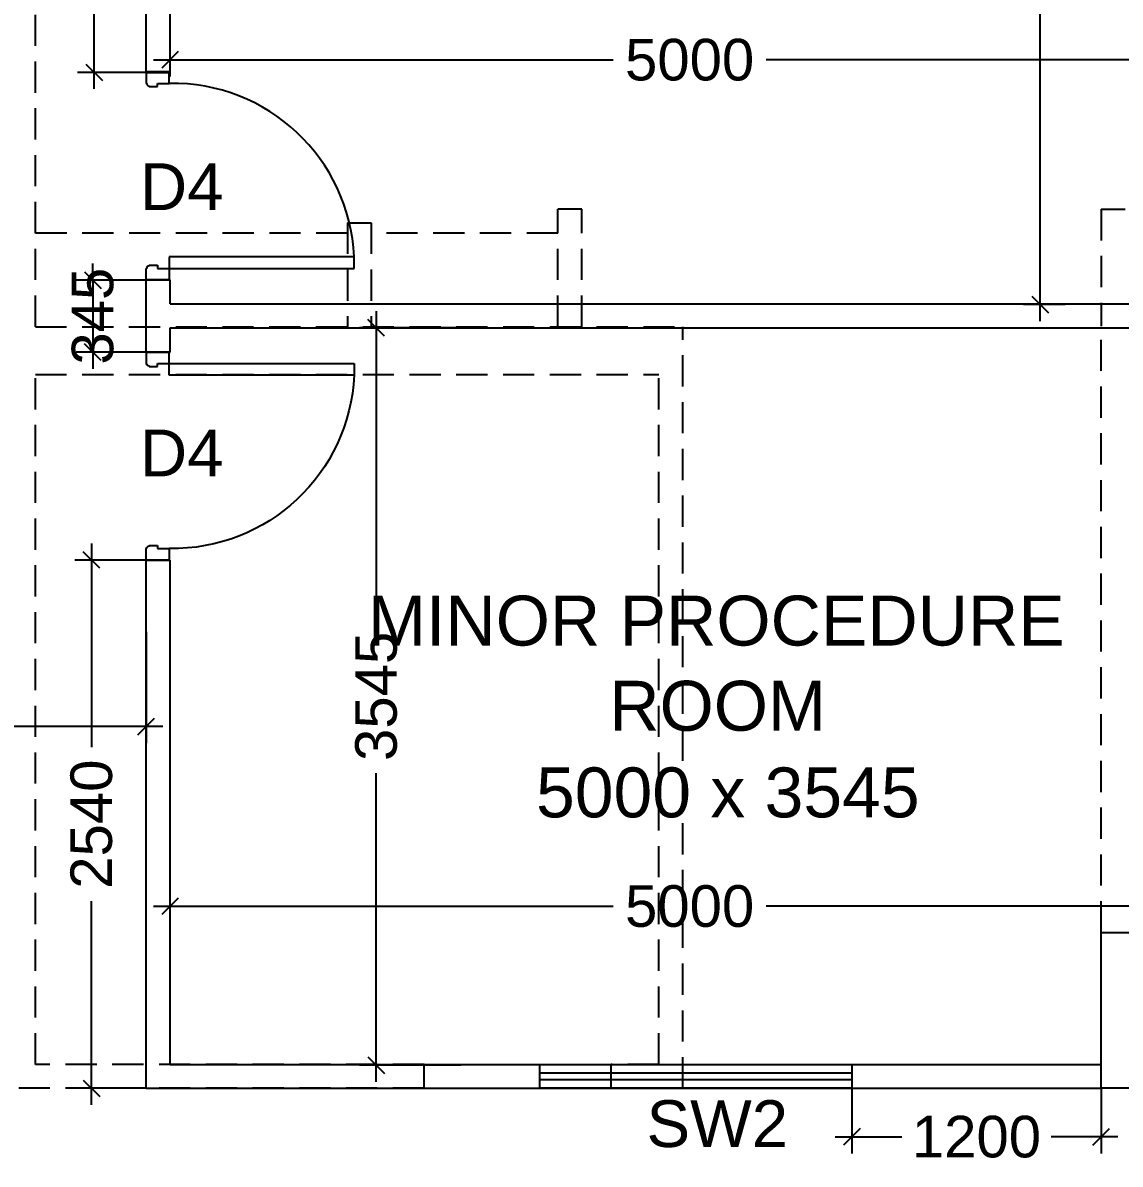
# Model space of a CAD drawing. Extents: x 6345096 to 6738923, y -6490958 to -6305885.
# Drawn here: x 6635861 to 6641141, y -6427323 to -6421835 of the extents above; entities that cross this region are included whole.
import ezdxf
from ezdxf.enums import TextEntityAlignment as Align

# ---------------------------------------------------------------- set-up
doc = ezdxf.new("R2010")
doc.units = 0
doc.header["$LTSCALE"] = 600
doc.header["$MEASUREMENT"] = 0
doc.header["$PDMODE"] = 35
doc.linetypes.add('HIDDEN', pattern=[0.375, 0.25, -0.125])
doc.layers.get('0').update_dxf_attribs({"linetype": 'CONTINUOUS'})
doc.layers.get('Defpoints').update_dxf_attribs({"linetype": 'CONTINUOUS'})
for name, color, linetype in [('DOOR', 32, 'CONTINUOUS'), ('HS', 251, 'CONTINUOUS'), ('joinery', 7, 'CONTINUOUS'), ('LA-column', 3, 'CONTINUOUS'), ('Room Dim', 1, 'CONTINUOUS'), ('T Wall', 8, 'CONTINUOUS'), ('TEXT', 6, 'CONTINUOUS'), ('Walls', 7, 'CONTINUOUS'), ('WIN', 151, 'CONTINUOUS'), ('Working Dim', 5, 'CONTINUOUS')]:
    doc.layers.add(name, color=color, linetype=linetype)
doc.styles.add('ari', font='arial.ttf')
doc.styles.add('ARIAL', font='arial.ttf')
doc.dimstyles.new('int. dim', dxfattribs={"dimtxt": 200, "dimasz": 80, "dimexe": 80, "dimexo": 0, "dimgap": 70, "dimtad": 0, "dimdec": 0, "dimzin": 12, "dimdsep": 46, "dimtxsty": 'ari', "dimblk": 'OBLIQUE', "dimcen": 2, "dimdle": 80, "dimclrd": 256, "dimclre": 256, "dimclrt": 6, "dimadec": 0, "dimazin": 0, "dimtfac": 1, "dimtdec": 0, "dimtix": 1, "dimtmove": 2, "dimatfit": 3, "dimfxl": 1, "dimtolj": 1, "dimtzin": 0, "dimlwd": -1, "dimlwe": -1, "dimarcsym": 0})

# ---------------------------------------------------------------- blocks, each defined once
blk = doc.blocks.new('1000')
at = {"layer": 'DOOR'}
for p, q in [((0, -100), (0, 0)), ((0, 0), (49.7, 0)), ((49.7, 0), (49.7, -2.2)), ((63.2, -13.5), (61, -13.5)), ((63.2, -13.5), (63.2, -49.5)), ((836.8, -13.5), (836.8, -49.5)), ((836.8, -13.5), (839, -13.5)), ((850.3, 0), (850.3, -2.2)), ((900, 0), (850.3, 0)), ((900, -100), (900, 0)), ((63.2, -49.5), (49.7, -49.5)), ((49.7, -49.5), (49.7, -100)), ((836.8, -49.5), (850.3, -49.5)), ((850.3, -49.5), (850.3, -100)), ((49.7, -100), (0, -100)), ((49.7, -100), (49.7, -900.6)), ((100.2, -100), (49.7, -100)), ((100.2, -900.6), (100.2, -100)), ((850.3, -100), (900, -100)), ((49.7, -900.6), (100.2, -900.6))]:
    blk.add_line(p, q, dxfattribs=at)
for centre, major_axis, start_param, end_param in [((49.7, -13.5), (-7.95, 7.95), 3.926991, 5.497787), ((850.3, -13.5), (7.95, 7.95), 0.785398, 2.356194)]:
    blk.add_ellipse(centre, major_axis=major_axis, ratio=1, start_param=start_param, end_param=end_param, dxfattribs=at)
at = {"layer": 'DOOR', "color": 145}
blk.add_ellipse((64.3, -115.3), major_axis=(-519.7, 589.8), ratio=1, start_param=2.464943, end_param=4.009476, dxfattribs=at)
blk = doc.blocks.new('_Oblique')
at = {"color": 0, "linetype": 'ByBlock', "lineweight": -2}
blk.add_line((-0.5, -0.5), (0.5, 0.5), dxfattribs=at)
blk = doc.blocks.new('*D2178')
at = {"layer": 'Defpoints', "color": 0, "transparency": 16777216}
for p in [(6636569.5, -6422000.4, 1.7), (6636569.5, -6422013.5), (6641569.5, -6421998.4, 5.1)]:
    blk.add_point(p, dxfattribs=at)
at = {"layer": 'Working Dim', "transparency": 16777216}
for p, q in [((6636489.5, -6422013.5), (6638701.2, -6422013.5)), ((6636569.5, -6422000.4), (6636569.5, -6422093.5)), ((6641649.5, -6422013.5), (6639437.8, -6422013.5)), ((6641569.5, -6421998.4), (6641569.5, -6422093.5))]:
    blk.add_line(p, q, dxfattribs=at)
at = {"layer": 'Working Dim', "transparency": 16777216, "xscale": 80, "yscale": 80, "zscale": 80, "rotation": 180}
blk.add_blockref('_Oblique', (6636569.5, -6422013.5), dxfattribs=at)
at = {"layer": 'Working Dim', "transparency": 16777216, "xscale": 80, "yscale": 80, "zscale": 80}
blk.add_blockref('_Oblique', (6641569.5, -6422013.5), dxfattribs=at)
at = {"layer": 'Working Dim', "color": 6, "transparency": 16777216, "insert": (6639069.5, -6422013.5), "char_height": 200, "attachment_point": 5, "style": 'ari'}
blk.add_mtext('\\A1;5000', dxfattribs=at)
blk = doc.blocks.new('*D2187')
at = {"layer": 'Defpoints', "color": 0, "transparency": 16777216}
for p in [(6637561.9, -6423301.2), (6637968.2, -6423301.2, 1.7), (6637968.2, -6426846.7, 1.7)]:
    blk.add_point(p, dxfattribs=at)
at = {"layer": 'Working Dim', "transparency": 16777216}
for p, q in [((6637561.9, -6423221.2), (6637561.9, -6424704.6)), ((6637968.2, -6423301.2), (6637481.9, -6423301.2)), ((6637561.9, -6426926.7), (6637561.9, -6425443.3)), ((6637968.2, -6426846.7), (6637481.9, -6426846.7))]:
    blk.add_line(p, q, dxfattribs=at)
at = {"layer": 'Working Dim', "transparency": 16777216, "xscale": 80, "yscale": 80, "zscale": 80}
for p, rotation in [((6637561.9, -6423301.2), 90), ((6637561.9, -6426846.7), 270)]:
    blk.add_blockref('_Oblique', p, dxfattribs=dict(at, rotation=rotation))
at = {"layer": 'Working Dim', "color": 6, "transparency": 16777216, "insert": (6637561.9, -6425073.9), "char_height": 200, "attachment_point": 5, "rotation": 90, "style": 'ari'}
blk.add_mtext('\\A1;3545', dxfattribs=at)
blk = doc.blocks.new('*D2188')
at = {"layer": 'Defpoints', "color": 0, "transparency": 16777216}
for p in [(6636569.5, -6425963, 1.7), (6641569.5, -6425963, 5.1), (6636569.5, -6426083.5)]:
    blk.add_point(p, dxfattribs=at)
at = {"layer": 'Working Dim', "transparency": 16777216}
for p, q in [((6636569.5, -6425963), (6636569.5, -6426163.5)), ((6641569.5, -6425963), (6641569.5, -6426163.5)), ((6636489.5, -6426083.5), (6638701.2, -6426083.5)), ((6641649.5, -6426083.5), (6639437.8, -6426083.5))]:
    blk.add_line(p, q, dxfattribs=at)
at = {"layer": 'Working Dim', "transparency": 16777216, "xscale": 80, "yscale": 80, "zscale": 80, "rotation": 180}
blk.add_blockref('_Oblique', (6636569.5, -6426083.5), dxfattribs=at)
at = {"layer": 'Working Dim', "transparency": 16777216, "xscale": 80, "yscale": 80, "zscale": 80}
blk.add_blockref('_Oblique', (6641569.5, -6426083.5), dxfattribs=at)
at = {"layer": 'Working Dim', "color": 6, "transparency": 16777216, "insert": (6639069.5, -6426083.5), "char_height": 200, "attachment_point": 5, "style": 'ari'}
blk.add_mtext('\\A1;5000', dxfattribs=at)
blk = doc.blocks.new('*D2189')
at = {"layer": 'Defpoints', "color": 0, "transparency": 16777216}
for p in [(6640756.5, -6419643.8), (6640875.8, -6419643.8, -1.3), (6640875.8, -6423189.2, 1.7)]:
    blk.add_point(p, dxfattribs=at)
at = {"layer": 'Working Dim', "transparency": 16777216}
for p, q in [((6640756.5, -6419563.8), (6640756.5, -6421047.2)), ((6640875.8, -6419643.8), (6640676.5, -6419643.8)), ((6640756.5, -6423269.2), (6640756.5, -6421785.8)), ((6640875.8, -6423189.2), (6640676.5, -6423189.2))]:
    blk.add_line(p, q, dxfattribs=at)
at = {"layer": 'Working Dim', "transparency": 16777216, "xscale": 80, "yscale": 80, "zscale": 80}
for p, rotation in [((6640756.5, -6419643.8), 90), ((6640756.5, -6423189.2), 270)]:
    blk.add_blockref('_Oblique', p, dxfattribs=dict(at, rotation=rotation))
at = {"layer": 'Working Dim', "color": 6, "transparency": 16777216, "insert": (6640756.5, -6421416.5), "char_height": 200, "attachment_point": 5, "rotation": 90, "style": 'ari'}
blk.add_mtext('\\A1;3545', dxfattribs=at)
blk = doc.blocks.new('*D2221')
at = {"layer": 'Defpoints', "color": 0, "transparency": 16777216}
for p in [(6619939.5, -6424765.8, -1.3), (6636454.5, -6424763.8, 1.7), (6619939.5, -6425218.7)]:
    blk.add_point(p, dxfattribs=at)
at = {"layer": 'Working Dim', "transparency": 16777216}
for p, q in [((6619939.5, -6424765.8), (6619939.5, -6425298.7)), ((6636454.5, -6424763.8), (6636454.5, -6425298.7)), ((6619859.5, -6425218.7), (6627759.4, -6425218.7)), ((6636534.5, -6425218.7), (6628634.7, -6425218.7))]:
    blk.add_line(p, q, dxfattribs=at)
at = {"layer": 'Working Dim', "transparency": 16777216, "xscale": 80, "yscale": 80, "zscale": 80, "rotation": 180}
blk.add_blockref('_Oblique', (6619939.5, -6425218.7), dxfattribs=at)
at = {"layer": 'Working Dim', "transparency": 16777216, "xscale": 80, "yscale": 80, "zscale": 80}
blk.add_blockref('_Oblique', (6636454.5, -6425218.7), dxfattribs=at)
at = {"layer": 'Working Dim', "color": 6, "transparency": 16777216, "insert": (6628197, -6425218.7), "char_height": 200, "attachment_point": 5, "style": 'ari'}
blk.add_mtext('\\A1;16515', dxfattribs=at)
blk = doc.blocks.new('*D2223')
at = {"layer": 'Defpoints', "color": 0, "transparency": 16777216}
for p in [(6636454.5, -6424418.2, 1.7), (6636191.9, -6426958.7), (6636454.5, -6426958.7, 1.7)]:
    blk.add_point(p, dxfattribs=at)
at = {"layer": 'Working Dim', "transparency": 16777216}
for p, q in [((6636191.9, -6424338.2), (6636191.9, -6425318.4)), ((6636454.5, -6424418.2), (6636111.9, -6424418.2)), ((6636191.9, -6427038.7), (6636191.9, -6426058.4)), ((6636454.5, -6426958.7), (6636111.9, -6426958.7))]:
    blk.add_line(p, q, dxfattribs=at)
at = {"layer": 'Working Dim', "transparency": 16777216, "xscale": 80, "yscale": 80, "zscale": 80}
for p, rotation in [((6636191.9, -6424418.2), 90), ((6636191.9, -6426958.7), 270)]:
    blk.add_blockref('_Oblique', p, dxfattribs=dict(at, rotation=rotation))
at = {"layer": 'Working Dim', "color": 6, "transparency": 16777216, "insert": (6636191.9, -6425688.4), "char_height": 200, "attachment_point": 5, "rotation": 90, "style": 'ari'}
blk.add_mtext('\\A1;2540', dxfattribs=at)
blk = doc.blocks.new('*D2224')
at = {"layer": 'Defpoints', "color": 0, "transparency": 16777216}
for p in [(6636454.5, -6423073.2, 1.7), (6636198, -6423418.2), (6636454.5, -6423418.2, 1.7)]:
    blk.add_point(p, dxfattribs=at)
at = {"layer": 'Working Dim', "transparency": 16777216}
for p, q in [((6636198, -6423073.2), (6636198, -6422993.2)), ((6636454.5, -6423073.2), (6636118, -6423073.2)), ((6636198, -6423073.2), (6636198, -6423418.2)), ((6636454.5, -6423418.2), (6636118, -6423418.2)), ((6636198, -6423418.2), (6636198, -6423498.2))]:
    blk.add_line(p, q, dxfattribs=at)
at = {"layer": 'Working Dim', "transparency": 16777216, "xscale": 80, "yscale": 80, "zscale": 80}
for p, rotation in [((6636198, -6423073.2), 270), ((6636198, -6423418.2), 90)]:
    blk.add_blockref('_Oblique', p, dxfattribs=dict(at, rotation=rotation))
at = {"layer": 'Working Dim', "color": 6, "transparency": 16777216, "insert": (6636198, -6423245.7), "char_height": 200, "attachment_point": 5, "rotation": 90, "style": 'ari'}
blk.add_mtext('\\A1;345', dxfattribs=at)
blk = doc.blocks.new('*D2225')
at = {"layer": 'Defpoints', "color": 0, "transparency": 16777216}
for p in [(6636204, -6419643.7), (6636454.5, -6419643.7, 1.7), (6636454.5, -6422073.2, 1.7)]:
    blk.add_point(p, dxfattribs=at)
at = {"layer": 'Working Dim', "transparency": 16777216}
for p, q in [((6636204, -6419563.7), (6636204, -6420488.4)), ((6636454.5, -6419643.7), (6636124, -6419643.7)), ((6636204, -6422153.2), (6636204, -6421228.4)), ((6636454.5, -6422073.2), (6636124, -6422073.2))]:
    blk.add_line(p, q, dxfattribs=at)
at = {"layer": 'Working Dim', "transparency": 16777216, "xscale": 80, "yscale": 80, "zscale": 80}
for p, rotation in [((6636204, -6419643.7), 90), ((6636204, -6422073.2), 270)]:
    blk.add_blockref('_Oblique', p, dxfattribs=dict(at, rotation=rotation))
at = {"layer": 'Working Dim', "color": 6, "transparency": 16777216, "insert": (6636204, -6420858.4), "char_height": 200, "attachment_point": 5, "rotation": 90, "style": 'ari'}
blk.add_mtext('\\A1;2430', dxfattribs=at)
blk = doc.blocks.new('A$C2CD672AE')
at = {"layer": 'T Wall', "color": 8, "linetype": 'HIDDEN'}
for p, q in [((107103.4, 33627.7, 2.3), (107103.4, 33127.7, 2.3)), ((107103.4, 33627.7, 2.3), (107218.4, 33627.7, 2.3)), ((107218.4, 33627.7, 2.3), (107218.4, 33127.7, 2.3)), ((107103.4, 33577.7, 2.3), (105596.6, 33577.7, 2.3)), ((108116.6, 33577.7, 2.3), (107218.4, 33577.7, 2.3))]:
    blk.add_line(p, q, dxfattribs=at)
at = {"layer": 'Walls', "color": 8, "linetype": 'HIDDEN'}
for p, q in [((105602.6, 33127.7), (105602.6, 36780.2)), ((108116.6, 33127.7), (108116.6, 33692.7)), ((108231.6, 33692.7), (108116.6, 33692.7)), ((108231.6, 33127.7), (108231.6, 33692.7)), ((110730.2, 33692.6), (110845.2, 33692.6)), ((110730.2, 33692.6), (110730.2, 33130.6)), ((105602.6, 33127.7), (108717.6, 33127.7)), ((108717.6, 29465.2), (108717.6, 33127.7)), ((110730.2, 30215.1), (110730.2, 33130.6)), ((105602.6, 29580.2), (105602.6, 32897.7)), ((105602.6, 32897.7), (108602.6, 32897.7)), ((108602.6, 29580.2), (108602.6, 32897.7)), ((107472.6, 29580.2), (105602.6, 29580.2)), ((107472.6, 29580.2), (107472.6, 29580.2)), ((107472.6, 29465.2), (107472.6, 29580.2)), ((108602.6, 29580.2), (108372.6, 29580.2)), ((108372.6, 29465.2), (108372.6, 29580.2)), ((107472.6, 29465.2), (105372.6, 29465.2)), ((108717.6, 29465.2), (108372.6, 29465.2))]:
    blk.add_line(p, q, dxfattribs=at)
blk = doc.blocks.new('*D2596')
at = {"layer": 'Defpoints', "color": 0, "transparency": 16777216}
for p in [(6639849.5, -6426958.7, -1.1), (6641049.5, -6426958.7, -1.1), (6639849.5, -6427192.2)]:
    blk.add_point(p, dxfattribs=at)
at = {"layer": 'Working Dim', "transparency": 16777216}
for p, q in [((6639849.5, -6426958.7), (6639849.5, -6427272.2)), ((6641049.5, -6426958.7), (6641049.5, -6427272.2)), ((6639769.5, -6427192.2), (6640090.7, -6427192.2)), ((6641129.5, -6427192.2), (6640808.4, -6427192.2))]:
    blk.add_line(p, q, dxfattribs=at)
at = {"layer": 'Working Dim', "transparency": 16777216, "xscale": 80, "yscale": 80, "zscale": 80, "rotation": 180}
blk.add_blockref('_Oblique', (6639849.5, -6427192.2), dxfattribs=at)
at = {"layer": 'Working Dim', "transparency": 16777216, "xscale": 80, "yscale": 80, "zscale": 80}
blk.add_blockref('_Oblique', (6641049.5, -6427192.2), dxfattribs=at)
at = {"layer": 'Working Dim', "color": 6, "transparency": 16777216, "insert": (6640449.5, -6427192.2), "char_height": 200, "attachment_point": 5, "style": 'ari'}
blk.add_mtext('\\A1;1200', dxfattribs=at)

msp = doc.modelspace()

# ---------------------------------------------------------------- linework, layer by layer
at = {"layer": 'LA-column', "color": 2, "elevation": -1.128}
msp.add_lwpolyline([(6641049.532, -6426208.688), (6641799.532, -6426208.688), (6641799.532, -6426958.688), (6641049.532, -6426958.688)], close=True, dxfattribs=at)
at = {"layer": 'Walls', "extrusion": (0.000145144, -2.25159e-17, 1)}
for p, q in [((6636454.541, -6422073.19, -1.128), (6636454.541, -6419643.688, -1.128)), ((6636569.54, -6423186.19, -1.128), (6636569.54, -6423071.19, -1.128)), ((6636569.54, -6423418.19, -1.128), (6636569.54, -6423301.19, -1.128)), ((6636569.54, -6426843.688, -1.128), (6636569.541, -6424418.19, -1.128))]:
    msp.add_line(p, q, dxfattribs=at)
at = {"layer": 'Walls', "extrusion": (-0.000145144, -2.25336e-17, 1)}
for p, q in [((6636569.541, -6422073.19, -1.128), (6636569.54, -6419643.688, -1.128)), ((6636454.541, -6423418.19, -1.128), (6636454.541, -6423071.19, -1.128)), ((6636454.541, -6426958.688, -1.128), (6636454.541, -6424418.19, -1.128))]:
    msp.add_line(p, q, dxfattribs=at)
at = {"layer": 'Walls'}
for p, q in [((6636454.541, -6422073.19, -1.128), (6636569.541, -6422073.19, -1.128)), ((6636454.54, -6423071.19, -1.128), (6636569.541, -6423071.19, -1.128)), ((6636569.54, -6423186.19, -1.128), (6641569.538, -6423186.19, -1.128)), ((6636569.54, -6423301.19, -1.128), (6641569.538, -6423301.19, -1.128)), ((6636454.54, -6423418.19, -1.128), (6636569.541, -6423418.19, -1.128)), ((6636454.541, -6424418.19, -1.128), (6636569.541, -6424418.19, -1.128)), ((6636569.54, -6426843.688, -1.128), (6641049.539, -6426843.688, -1.128)), ((6636454.541, -6426958.688, -1.128), (6641049.539, -6426958.688, -1.128))]:
    msp.add_line(p, q, dxfattribs=at)
at = {"layer": 'WIN', "linetype": 'Continuous', "elevation": -1.128}
for points in [[(6639849.532, -6426843.679), (6639849.532, -6426958.669), (6638349.124, -6426958.669), (6638349.124, -6426843.679)], [(6639849.532, -6426883.679), (6639849.532, -6426918.669), (6638349.124, -6426918.669), (6638349.124, -6426883.679)]]:
    msp.add_lwpolyline(points, close=True, dxfattribs=at)

# ---------------------------------------------------------------- block references
at = {"layer": 'DOOR', "linetype": 'Continuous'}
for p, xscale, yscale, zscale, rotation in [((6636454.551, -6423071.19, -1.128), 1.11111110728237, 1.11111110728237, 1.11111110728237, 90.00001325483592), ((6636454.551, -6423418.19, -1.128), -1.11111110728237, 1.111111107282341, 1.111111107282371, 89.99998674516405)]:
    msp.add_blockref('1000', p, dxfattribs=dict(at, xscale=xscale, yscale=yscale, zscale=zscale, rotation=rotation))
at = {"layer": 'HS'}
msp.add_blockref('A$C2CD672AE', (6530319.294, -6456423.902, 8.17), dxfattribs=at)

# ---------------------------------------------------------------- texts
at = {"layer": 'joinery', "style": 'ari'}
for s, p in [('D4', (6636625.93, -6422735.405, -3.819)), ('D4', (6636625.93, -6424015.787, -3.819)), ('SW2', (6639202.679, -6427240.976, -2.098))]:
    msp.add_text(s, height=225, dxfattribs=at).set_placement(p, align=Align.CENTER)
at = {"layer": 'Room Dim', "style": 'ARIAL'}
msp.add_text('5000 x 3545', height=240, dxfattribs=at).set_placement((6639253.226, -6425655.809, -0.409), align=Align.CENTER)
at = {"layer": 'TEXT', "color": 7, "style": 'ARIAL'}
for s, p in [('MINOR PROCEDURE', (6639198.323, -6424829.532, -0.409)), ('ROOM', (6639204.216, -6425239.095, -0.409))]:
    msp.add_text(s, height=240, dxfattribs=at).set_placement(p, align=Align.CENTER)

# ---------------------------------------------------------------- dimensions: what is measured, and where the dimension line sits
at = {"layer": 'Working Dim'}
for base, p1, p2, angle, picture, middle in [((6636204.027, -6419643.688, -2.848), (6636454.541, -6422073.19, -1.128), (6636454.541, -6419643.688, -1.128), 90, '*D2225', (6636204.027, -6420858.439, -2.848)), ((6640756.485, -6419643.764, -2.848), (6640875.846, -6423189.19, -1.128), (6640875.846, -6419643.764, -4.167), 90, '*D2189', (6640756.485, -6421416.477, -2.848)), ((6636569.541, -6422013.532, -2.848), (6641569.539, -6421998.382, 2.283), (6636569.541, -6422000.382, -1.128), 180, '*D2178', (6639069.54, -6422013.532, -2.848)), ((6636198.039, -6423418.19, -2.848), (6636454.541, -6423073.19, -1.128), (6636454.541, -6423418.19, -1.128), 90, '*D2224', (6636198.039, -6423245.69, -2.848)), ((6637561.887, -6423301.19, -2.848), (6637968.186, -6426846.688, -1.128), (6637968.186, -6423301.19, -1.128), 90, '*D2187', (6637561.887, -6425073.939, -2.848)), ((6636191.948, -6426958.688, -2.848), (6636454.541, -6424418.19, -1.128), (6636454.541, -6426958.688, -1.128), 90, '*D2223', (6636191.948, -6425688.439, -2.848)), ((6619939.538, -6425218.736, -2.848), (6636454.541, -6424763.753, -1.128), (6619939.538, -6424765.752, -4.167), 180, '*D2221', (6628197.039, -6425218.736, -2.848)), ((6636569.541, -6426083.498, -2.848), (6641569.535, -6425962.953, 2.283), (6636569.541, -6425962.952, -1.128), 180, '*D2188', (6639069.538, -6426083.498, -2.848))]:
    dim = msp.add_linear_dim(base=base, p1=p1, p2=p2, angle=angle, dimstyle='int. dim', override={"dimtxt": 200}, dxfattribs=at)
    dim.commit()
    dim.dimension.update_dxf_attribs({"geometry": picture, "text_midpoint": middle})
dim = msp.add_linear_dim(base=(6639849.532, -6427192.194), p1=(6641049.539, -6426958.688, -1.128), p2=(6639849.532, -6426958.669, -1.128), dimstyle='int. dim', dxfattribs=at)
dim.commit()
dim.dimension.update_dxf_attribs({"geometry": '*D2596', "text_midpoint": (6640449.536, -6427192.194)})

doc.saveas('drawing.dxf')
